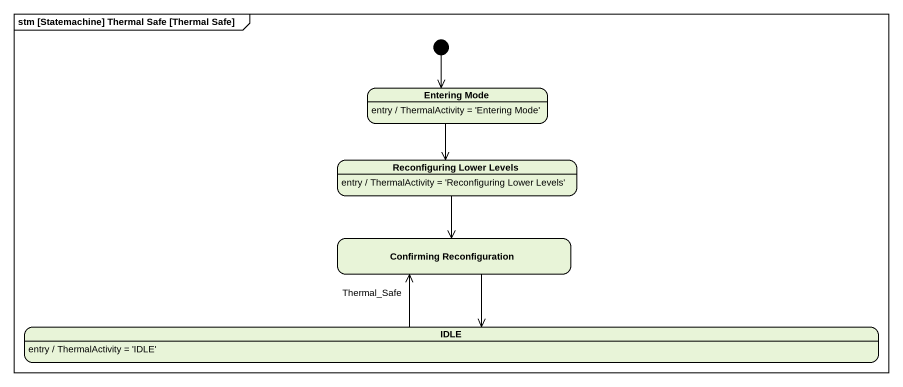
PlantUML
@startuml
mainframe stm [Statemachine] Thermal Safe [Thermal Safe]
hide empty description
state "Entering Mode" as Entering_Mode
Entering_Mode : entry / ThermalActivity = 'Entering Mode'
state "Reconfiguring Lower Levels" as Reconfiguring_Lower_Levels
Reconfiguring_Lower_Levels : entry / ThermalActivity = 'Reconfiguring Lower Levels'
state "Confirming Reconfiguration" as Confirming_Reconfiguration
state IDLE
IDLE : entry / ThermalActivity = 'IDLE'
[*] --> Entering_Mode
Entering_Mode --> Reconfiguring_Lower_Levels
Reconfiguring_Lower_Levels --> Confirming_Reconfiguration
Confirming_Reconfiguration --> IDLE
IDLE -up-> Confirming_Reconfiguration : Thermal_Safe
@enduml
